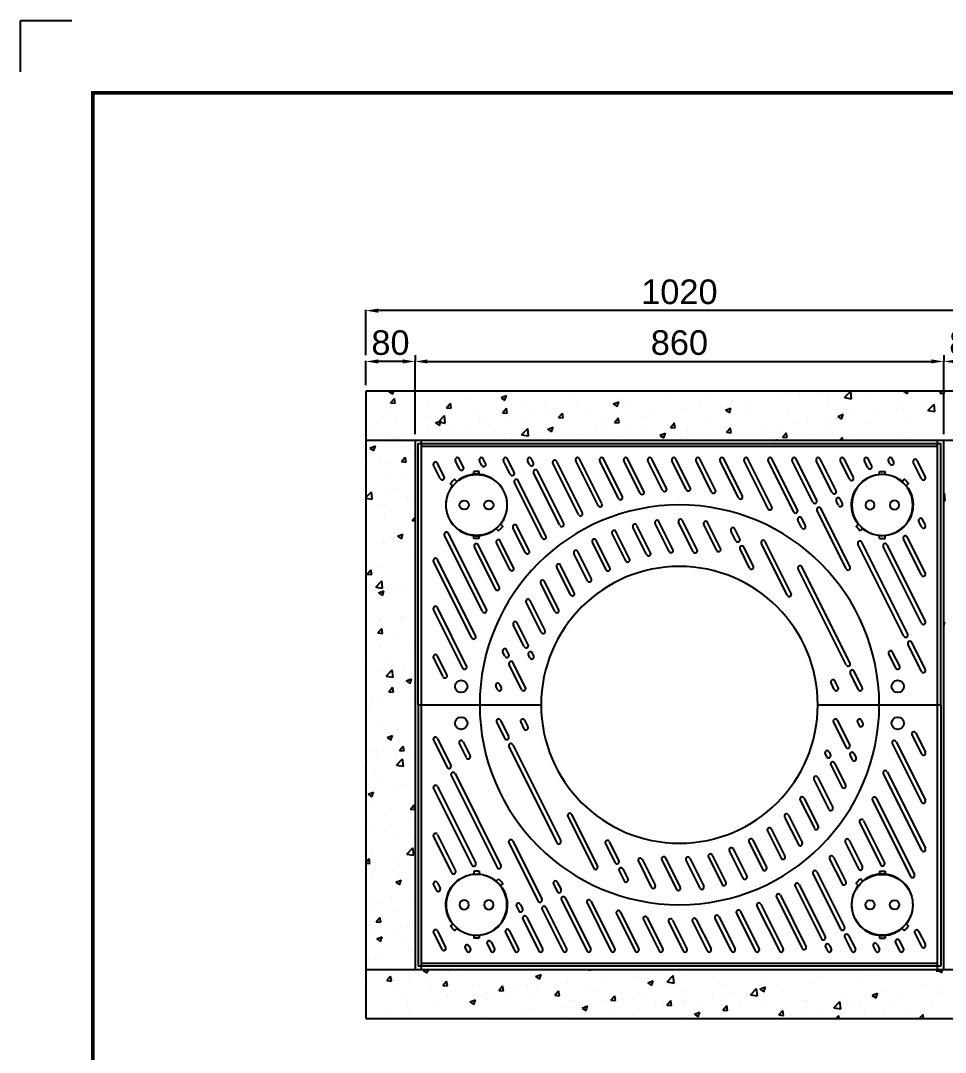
# Model space of a CAD drawing. Header units: millimetres. Extents: x 13624 to 18563, y 1387 to 4880.
# Drawn here: x 13624 to 15128, y 3202 to 4880 of the extents above; entities that cross this region are included whole.
import ezdxf

# ---------------------------------------------------------------- set-up
doc = ezdxf.new("R2010")
doc.units = ezdxf.units.MM
for name, color, linetype in [('LAYOUT', 7, 'Continuous'), ('받침틀', 251, 'Continuous'), ('압연강', 40, 'Continuous')]:
    doc.layers.add(name, color=color, linetype=linetype)
doc.styles.get("Standard").update_dxf_attribs({"font": 'arial.ttf'})
doc.dimstyles.new('ISO-25', dxfattribs={"dimtxt": 40, "dimasz": 20, "dimexe": 1.25, "dimexo": 10, "dimgap": 10, "dimtad": 1, "dimdec": 0, "dimtxsty": 'Standard', "dimcen": 2.5, "dimclrd": 3, "dimclre": 3, "dimclrt": 3, "dimadec": 0, "dimazin": 0, "dimtfac": 1, "dimtdec": 0, "dimtmove": 0, "dimatfit": 3, "dimfxl": 0, "dimarcsym": 0})

# ---------------------------------------------------------------- blocks, each defined once
blk = doc.blocks.new('*D11')
at = {"color": 3, "lineweight": -2, "transparency": 16777216}
for p, q in [((14185.5, 4287), (14185.5, 4326.6)), ((14245.5, 4325.4), (14205.5, 4325.4)), ((14265.5, 4207), (14265.5, 4326.6))]:
    blk.add_line(p, q, dxfattribs=at)
at = {"color": 3, "transparency": 16777216}
for points in [[(14205.5, 4328.7), (14205.5, 4322.1), (14185.5, 4325.4)], [(14245.5, 4328.7), (14245.5, 4322.1), (14265.5, 4325.4)]]:
    blk.add_solid(points, dxfattribs=at)
at = {"layer": 'Defpoints', "color": 0, "transparency": 16777216}
for p in [(14185.5, 4325.4), (14185.5, 4277), (14265.5, 4197)]:
    blk.add_point(p, dxfattribs=at)
at = {"color": 3, "transparency": 16777216, "insert": (14225.5, 4355.8), "char_height": 40, "attachment_point": 5}
blk.add_mtext('80', dxfattribs=at)
blk = doc.blocks.new('*D12')
at = {"color": 3, "lineweight": -2, "transparency": 16777216}
for p, q in [((14265.5, 4335.4), (14265.5, 4326.6)), ((14285.5, 4325.4), (15105.5, 4325.4)), ((15125.5, 4207), (15125.5, 4326.6))]:
    blk.add_line(p, q, dxfattribs=at)
at = {"color": 3, "transparency": 16777216}
for points in [[(14285.5, 4328.7), (14285.5, 4322.1), (14265.5, 4325.4)], [(15105.5, 4328.7), (15105.5, 4322.1), (15125.5, 4325.4)]]:
    blk.add_solid(points, dxfattribs=at)
at = {"layer": 'Defpoints', "color": 0, "transparency": 16777216}
for p in [(14265.5, 4325.4), (15125.5, 4325.4), (15125.5, 4197)]:
    blk.add_point(p, dxfattribs=at)
at = {"color": 3, "transparency": 16777216, "insert": (14695.5, 4355.8), "char_height": 40, "attachment_point": 5}
blk.add_mtext('860', dxfattribs=at)
blk = doc.blocks.new('*D13')
at = {"color": 3, "lineweight": -2, "transparency": 16777216}
for p, q in [((15125.5, 4335.4), (15125.5, 4326.6)), ((15145.5, 4325.4), (15185.5, 4325.4)), ((15205.5, 4287), (15205.5, 4326.6))]:
    blk.add_line(p, q, dxfattribs=at)
at = {"color": 3, "transparency": 16777216}
for points in [[(15145.5, 4328.7), (15145.5, 4322.1), (15125.5, 4325.4)], [(15185.5, 4328.7), (15185.5, 4322.1), (15205.5, 4325.4)]]:
    blk.add_solid(points, dxfattribs=at)
at = {"layer": 'Defpoints', "color": 0, "transparency": 16777216}
for p in [(15125.5, 4325.4), (15205.5, 4325.4), (15205.5, 4277)]:
    blk.add_point(p, dxfattribs=at)
at = {"color": 3, "transparency": 16777216, "insert": (15165.5, 4355.8), "char_height": 40, "attachment_point": 5}
blk.add_mtext('80', dxfattribs=at)
blk = doc.blocks.new('*D9')
at = {"color": 3, "lineweight": -2, "transparency": 16777216}
for p, q in [((14185.5, 4335.4), (14185.5, 4409.3)), ((15185.5, 4408), (14205.5, 4408)), ((15205.5, 4335.4), (15205.5, 4409.3))]:
    blk.add_line(p, q, dxfattribs=at)
at = {"color": 3, "transparency": 16777216}
for points in [[(14205.5, 4411.4), (14205.5, 4404.7), (14185.5, 4408)], [(15185.5, 4411.4), (15185.5, 4404.7), (15205.5, 4408)]]:
    blk.add_solid(points, dxfattribs=at)
at = {"layer": 'Defpoints', "color": 0, "transparency": 16777216}
for p in [(14185.5, 4408), (14185.5, 4325.4), (15205.5, 4325.4)]:
    blk.add_point(p, dxfattribs=at)
at = {"color": 3, "transparency": 16777216, "insert": (14695.5, 4438.4), "char_height": 40, "attachment_point": 5}
blk.add_mtext('1020', dxfattribs=at)
blk = doc.blocks.new('1')
for p, q in [((12573.2, 1985.1), (12573.2, 2410.1)), ((12573.2, 2410.1), (13423.2, 2410.1)), ((13423.2, 1985.1), (13423.2, 2410.1)), ((12573.2, 1985.1), (12573.2, 1560.1)), ((12573.2, 1985.1), (12773.2, 1985.1)), ((13223.2, 1985.1), (13423.2, 1985.1)), ((13423.2, 1985.1), (13423.2, 1560.1)), ((13423.2, 1560.1), (12573.2, 1560.1))]:
    blk.add_line(p, q)
for points in [[(12703.8, 2268.1, 0.045549), (12710.8, 2275.3), (12707.2, 2278.8, 0.904534), (12636.1, 2348.4), (12632.5, 2352, 0.045549), (12625.5, 2344.8), (12629.1, 2341.3, 0.904534), (12700.2, 2271.7)], [(13292.5, 2268.1, -0.045549), (13285.5, 2275.3), (13289.1, 2278.8, -0.904534), (13360.2, 2348.4), (13363.8, 2352, -0.045549), (13370.8, 2344.8), (13367.2, 2341.3, -0.904534), (13296.1, 2271.7)], [(12703.8, 1702, -0.045549), (12710.8, 1694.8), (12707.2, 1691.3, -0.904534), (12636.1, 1621.7), (12632.5, 1618.1, -0.045549), (12625.5, 1625.3), (12629.1, 1628.8, -0.904534), (12700.2, 1698.4)], [(13292.5, 1702, 0.045549), (13285.5, 1694.8), (13289.1, 1691.3, 0.904534), (13360.2, 1621.7), (13363.8, 1618.1, 0.045549), (13370.8, 1625.3), (13367.2, 1628.8, 0.904534), (13296.1, 1698.4)]]:
    blk.add_lwpolyline(points, format="xyb", close=True)
for centre in [(12643.2, 2015.1), (13353.2, 2015.1), (12643.2, 1955.1), (13353.2, 1955.1)]:
    blk.add_circle(centre, 10)
for radius, start, end in [(325, 0, 180), (225, 0, 180), (325, 180, 0), (225, 180, 0)]:
    blk.add_arc((12998.2, 1985.1), radius, start, end)
at = {"layer": '압연강'}
for p, q in [((12646.8, 2371.4), (12640, 2385.1)), ((12682.9, 2377.6), (12679.1, 2385.1)), ((12729.3, 2363.1), (12718.3, 2385.1)), ((12760.6, 2378.8), (12757.4, 2385.1)), ((12872.1, 2312.2), (12835.7, 2385.1)), ((12905.4, 2323.9), (12874.8, 2385.1)), ((12940.3, 2332.3), (12913.9, 2385.1)), ((12977, 2337.1), (12953.1, 2385.1)), ((13015.7, 2338), (12992.2, 2385.1)), ((13056.7, 2334.3), (13031.3, 2385.1)), ((13100.6, 2324.7), (13070.5, 2385.1)), ((13148.5, 2307.1), (13109.6, 2385.1)), ((13190.3, 2302), (13148.7, 2385.1)), ((13221.6, 2317.6), (13187.8, 2385.1)), ((13252.9, 2333.3), (13227, 2385.1)), ((13281.2, 2355), (13266.1, 2385.1)), ((13310.9, 2373.8), (13305.2, 2385.1)), ((13346.8, 2380.2), (13344.4, 2385.1)), ((13398.2, 2355.7), (13384.8, 2382.5)), ((12609.1, 2352.9), (12598.2, 2374.8)), ((12615.4, 2356), (12604.4, 2378)), ((12640.6, 2368.3), (12633.8, 2381.9)), ((12676.6, 2374.5), (12672.9, 2381.9)), ((12723, 2360), (12712, 2381.9)), ((12754.3, 2375.6), (12751.1, 2381.9)), ((12809.9, 2280.1), (12767.3, 2365.3)), ((12834.1, 2294.3), (12792.3, 2377.9)), ((12840.3, 2297.4), (12798.6, 2381)), ((12865.8, 2309.1), (12829.4, 2381.9)), ((12899.1, 2320.7), (12868.5, 2381.9)), ((12934.1, 2329.1), (12907.7, 2381.9)), ((12970.8, 2334), (12946.8, 2381.9)), ((13009.5, 2334.9), (12985.9, 2381.9)), ((13050.5, 2331.1), (13025.1, 2381.9)), ((13094.4, 2321.6), (13064.2, 2381.9)), ((13142.3, 2304), (13103.3, 2381.9)), ((13184, 2298.9), (13142.5, 2381.9)), ((13215.3, 2314.5), (13181.6, 2381.9)), ((13246.6, 2330.2), (13220.7, 2381.9)), ((13274.9, 2351.8), (13259.9, 2381.9)), ((13304.6, 2370.6), (13299, 2381.9)), ((13340.5, 2377.1), (13338.1, 2381.9)), ((13391.9, 2352.6), (13378.5, 2379.4)), ((12781, 2259.6), (12736, 2349.7)), ((12803.6, 2277), (12761, 2362.2)), ((12774.8, 2256.4), (12729.7, 2346.6)), ((13257, 2309.5), (13253.3, 2316.7)), ((13263.2, 2312.6), (13259.6, 2319.9)), ((13269.4, 2206.2), (13222, 2301.1)), ((13275.7, 2209.3), (13228.3, 2304.2)), ((12987.6, 2237.6), (12964.9, 2283.2)), ((13020.7, 2234), (12996.8, 2281.9)), ((13027, 2237.2), (13003.1, 2285)), ((13065, 2239.4), (13044, 2281.5)), ((13196.8, 2273.2), (13190.7, 2285.4)), ((13203.1, 2276.4), (13197, 2288.6)), ((13391.9, 2274.3), (13387.4, 2283.3)), ((13398.2, 2277.5), (13393.7, 2286.4)), ((12747.6, 2232.5), (12727.4, 2272.8)), ((12753.8, 2235.7), (12733.7, 2275.9)), ((12917, 2222.4), (12894.8, 2266.7)), ((12944.8, 2229.3), (12922.6, 2273.8)), ((12951.1, 2232.4), (12928.9, 2276.9)), ((12981.4, 2234.5), (12958.6, 2280.1)), ((13058.8, 2236.2), (13037.7, 2278.4)), ((13090.1, 2251.9), (13082, 2268.1)), ((13096.3, 2255), (13088.2, 2271.2)), ((12678, 2136.8), (12616, 2260.9)), ((12684.3, 2139.9), (12622.3, 2264)), ((12722.2, 2205), (12700.5, 2248.5)), ((12728.5, 2208.1), (12706.7, 2251.6)), ((12878.9, 2204.8), (12856.5, 2249.5)), ((12885.1, 2207.9), (12862.8, 2252.6)), ((12910.7, 2219.3), (12888.6, 2263.6)), ((13179.8, 2166.3), (13137.7, 2250.7)), ((13369.5, 2100), (13294.8, 2249.4)), ((13391.9, 2196.1), (13362.5, 2254.9)), ((13398.2, 2199.2), (13368.8, 2258)), ((12698.9, 2173.4), (12664.6, 2242)), ((12705.2, 2176.5), (12670.9, 2245.1)), ((12848.7, 2186.8), (12826.5, 2231.1)), ((12855, 2190), (12832.8, 2234.2)), ((13112.3, 2207.5), (13096.8, 2238.5)), ((13118.5, 2210.6), (13103, 2241.6)), ((13173.5, 2163.2), (13131.4, 2247.5)), ((13363.2, 2096.9), (13288.6, 2246.2)), ((13391.9, 2117.8), (13329.6, 2242.4)), ((13398.2, 2120.9), (13335.9, 2245.5)), ((12660.3, 2094), (12598.2, 2218.3)), ((12666.6, 2097.1), (12604.4, 2221.4)), ((12820.9, 2164.2), (12798.5, 2209)), ((12827.1, 2167.4), (12804.8, 2212.1)), ((13269.3, 2049.9), (13191.2, 2206.2)), ((13275.6, 2053), (13197.5, 2209.3)), ((12795.5, 2136.6), (12772.5, 2182.7)), ((12801.8, 2139.8), (12778.7, 2185.8)), ((12773.2, 2103), (12748.8, 2151.8)), ((12779.5, 2106.2), (12755.1, 2155)), ((12645.7, 2044.9), (12598.2, 2140)), ((12652, 2048.1), (12604.4, 2143.2)), ((12745.7, 2079.7), (12727.9, 2115.3)), ((12752, 2082.8), (12734.2, 2118.4)), ((13391.9, 2039.5), (13370, 2083.4)), ((13398.2, 2042.7), (13376.2, 2086.6)), ((12619.9, 2034), (12604.4, 2064.9)), ((12714.4, 2064.1), (12710.8, 2071.3)), ((12720.7, 2067.2), (12717.1, 2074.4)), ((12754.9, 2061.4), (12752.4, 2066.3)), ((12761.1, 2064.5), (12758.7, 2069.4)), ((13350.1, 2044.9), (13338.7, 2067.8)), ((13356.4, 2048), (13344.9, 2070.9)), ((12613.6, 2030.9), (12598.2, 2061.8)), ((12741.4, 2010.1), (12721.1, 2050.6)), ((12747.7, 2013.2), (12727.4, 2053.8)), ((13289.3, 2010.1), (13276, 2036.5)), ((13295.5, 2013.2), (13282.3, 2039.6)), ((12702.3, 2010.1), (12699.7, 2015.3)), ((12708.6, 2013.2), (12706, 2018.4)), ((13250.1, 2010.1), (13244.7, 2020.8)), ((13256.4, 2013.2), (13251, 2024)), ((12700.8, 1956.9), (12714, 1930.5)), ((12707.1, 1960.1), (12720.3, 1933.6)), ((12739.9, 1956.9), (12745.3, 1946.1)), ((12746.2, 1960.1), (12751.6, 1949.3)), ((13248.7, 1956.9), (13268.9, 1916.3)), ((13254.9, 1960.1), (13275.2, 1919.5)), ((13287.8, 1956.9), (13290.4, 1951.7)), ((13294, 1960.1), (13296.6, 1954.9)), ((12604.4, 1930.6), (12626.4, 1886.7)), ((13376.4, 1936.1), (13391.9, 1905.2)), ((13382.7, 1939.3), (13398.2, 1908.3)), ((12598.2, 1927.4), (12620.1, 1883.5)), ((12640, 1922.1), (12651.4, 1899.2)), ((12646.2, 1925.2), (12657.7, 1902.3)), ((12720.7, 1917.1), (12798.9, 1760.8)), ((12727, 1920.2), (12805.1, 1764)), ((13344.4, 1922), (13391.9, 1826.9)), ((13350.6, 1925.2), (13398.2, 1830.1)), ((13235.2, 1905.6), (13237.6, 1900.7)), ((13241.5, 1908.7), (13243.9, 1903.8)), ((13275.7, 1902.9), (13279.3, 1895.7)), ((13281.9, 1906), (13285.5, 1898.8)), ((13244.4, 1887.3), (13262.2, 1851.7)), ((13250.6, 1890.4), (13268.4, 1854.8)), ((12626.8, 1870.1), (12701.5, 1720.7)), ((12633.1, 1873.2), (12707.8, 1723.9)), ((13216.9, 1863.9), (13241.3, 1815.1)), ((13223.1, 1867.1), (13247.5, 1818.3)), ((13329.7, 1873), (13391.9, 1748.7)), ((13336, 1876.1), (13398.2, 1751.8)), ((12598.2, 1849.2), (12660.5, 1724.6)), ((12604.4, 1852.3), (12666.7, 1727.7)), ((13194.5, 1830.3), (13217.6, 1784.3)), ((13200.8, 1833.5), (13223.8, 1787.4)), ((13312, 1830.2), (13374.1, 1706.1)), ((13318.3, 1833.3), (13380.3, 1709.2)), ((12816.5, 1803.8), (12858.7, 1719.5)), ((12822.8, 1806.9), (12864.9, 1722.6)), ((13169.2, 1802.7), (13191.6, 1758)), ((13175.5, 1805.9), (13197.8, 1761.2)), ((13297.4, 1796.7), (13331.7, 1728.1)), ((13141.4, 1780.1), (13163.5, 1735.9)), ((13147.6, 1783.3), (13169.8, 1739)), ((13291.2, 1793.6), (13325.5, 1725)), ((12598.2, 1770.9), (12627.6, 1712.1)), ((12604.4, 1774), (12633.8, 1715.2)), ((12726.9, 1763.9), (12774.3, 1669)), ((12884.1, 1762.6), (12899.6, 1731.6)), ((13111.2, 1762.2), (13133.6, 1717.5)), ((13117.5, 1765.4), (13139.8, 1720.6)), ((13267.9, 1762), (13289.6, 1718.5)), ((13274.1, 1765.1), (13295.9, 1721.6)), ((12720.6, 1760.8), (12768.1, 1665.9)), ((12877.8, 1759.5), (12893.3, 1728.5)), ((13079.3, 1747.7), (13101.5, 1703.4)), ((13085.6, 1750.8), (13107.8, 1706.5)), ((12931.3, 1730.7), (12952.4, 1688.6)), ((12937.6, 1733.9), (12958.6, 1691.7)), ((12969.3, 1732.9), (12993.3, 1685.1)), ((12975.6, 1736.1), (12999.5, 1688.2)), ((13008.7, 1732.5), (13031.5, 1686.9)), ((13015, 1735.6), (13037.7, 1690)), ((13045.2, 1737.7), (13067.5, 1693.2)), ((13051.5, 1740.8), (13073.7, 1696.3)), ((13242.5, 1734.4), (13262.6, 1694.2)), ((13248.8, 1737.6), (13268.9, 1697.3)), ((12900, 1715.1), (12908.1, 1698.9)), ((12906.3, 1718.2), (12914.4, 1702)), ((13221.6, 1713.7), (13266.6, 1623.6)), ((12604.4, 1695.8), (12608.9, 1686.8)), ((12799.5, 1696.9), (12805.6, 1684.7)), ((13215.3, 1710.6), (13260.4, 1620.4)), ((12598.2, 1692.6), (12602.7, 1683.7)), ((12793.3, 1693.8), (12799.4, 1681.5)), ((13186.5, 1690), (13229.1, 1604.8)), ((13192.7, 1693.1), (13235.3, 1607.9)), ((12806.1, 1668.1), (12847.6, 1585.1)), ((12812.3, 1671.3), (12853.9, 1588.2)), ((12847.8, 1663), (12886.8, 1585.1)), ((12854.1, 1666.1), (12893, 1588.2)), ((13130.5, 1661), (13166.9, 1588.2)), ((13156, 1672.7), (13197.8, 1589.1)), ((13162.3, 1675.8), (13204, 1592.3)), ((12733.1, 1657.5), (12736.8, 1650.2)), ((12739.4, 1660.7), (12743, 1653.4)), ((12774.8, 1652.5), (12808.5, 1585.1)), ((12781, 1655.6), (12814.7, 1588.2)), ((12895.7, 1645.4), (12925.9, 1585.1)), ((12902, 1648.5), (12932.1, 1588.2)), ((13090.9, 1646.2), (13121.5, 1585.1)), ((13097.2, 1649.4), (13127.8, 1588.2)), ((13124.2, 1657.9), (13160.7, 1585.1)), ((12743.5, 1636.8), (12769.4, 1585.1)), ((12749.7, 1640), (12775.6, 1588.2)), ((12939.6, 1635.9), (12965, 1585.1)), ((12945.9, 1639), (12971.3, 1588.2)), ((12980.6, 1632.1), (13004.1, 1585.1)), ((12986.9, 1635.2), (13010.4, 1588.2)), ((13019.3, 1633), (13043.3, 1585.1)), ((13025.6, 1636.1), (13049.5, 1588.2)), ((13056, 1637.8), (13082.4, 1585.1)), ((13062.3, 1641), (13088.7, 1588.2)), ((12598.2, 1614.4), (12611.5, 1587.6)), ((12604.4, 1617.5), (12617.8, 1590.8)), ((12715.2, 1615.2), (12730.2, 1585.1)), ((12721.4, 1618.3), (12736.5, 1588.2)), ((13380.9, 1614.1), (13391.9, 1592.2)), ((13387.2, 1617.2), (13398.2, 1595.3)), ((12685.5, 1596.3), (12691.1, 1585.1)), ((12691.7, 1599.5), (12697.4, 1588.2)), ((13242, 1594.5), (13245.2, 1588.2)), ((13267.1, 1607), (13278.1, 1585.1)), ((13273.3, 1610.1), (13284.3, 1588.2)), ((13319.7, 1595.6), (13323.5, 1588.2)), ((13349.5, 1598.7), (13356.3, 1585.1)), ((13355.8, 1601.8), (13362.6, 1588.2)), ((12649.6, 1589.9), (12652, 1585.1)), ((12655.8, 1593), (12658.2, 1588.2)), ((13235.8, 1591.4), (13238.9, 1585.1)), ((13313.5, 1592.5), (13317.2, 1585.1))]:
    blk.add_line(p, q, dxfattribs=at)
for centre, start, end in [((12636.9, 2383.5), 26.5651, 206.5651), ((12676, 2383.5), 26.5651, 206.5651), ((12715.1, 2383.5), 26.5651, 206.5651), ((12754.3, 2383.5), 26.5651, 206.5651), ((12795.4, 2379.4), 26.5651, 206.5651), ((12832.5, 2383.5), 26.5651, 206.5651), ((12871.7, 2383.5), 26.5651, 206.5651), ((12910.8, 2383.5), 26.5651, 206.5651), ((12949.9, 2383.5), 26.5651, 206.5651), ((12989.1, 2383.5), 26.5651, 206.5651), ((13028.2, 2383.5), 26.5651, 206.5651), ((13067.3, 2383.5), 26.5651, 206.5651), ((13106.5, 2383.5), 26.5651, 206.5651), ((13145.6, 2383.5), 26.5651, 206.5651), ((13184.7, 2383.5), 26.5651, 206.5651), ((13223.8, 2383.5), 26.5651, 206.5651), ((13263, 2383.5), 26.5651, 206.5651), ((13302.1, 2383.5), 26.5651, 206.5651), ((13341.2, 2383.5), 26.5651, 206.5651), ((13381.7, 2380.9), 26.5651, 206.5651), ((12601.3, 2376.4), 26.5651, 206.5651), ((12643.7, 2369.9), 206.5651, 26.5651), ((12679.7, 2376.1), 206.5651, 26.5651), ((12757.4, 2377.2), 206.5651, 26.5651), ((12764.1, 2363.8), 26.5651, 206.5651), ((13307.8, 2372.2), 206.5651, 26.5651), ((13343.6, 2378.7), 206.5651, 26.5651), ((12612.3, 2354.5), 206.5651, 26.5651), ((12726.1, 2361.5), 206.5651, 26.5651), ((12732.8, 2348.1), 26.5651, 206.5651), ((13278, 2353.4), 206.5651, 26.5651), ((13395, 2354.2), 206.5651, 26.5651), ((12937.2, 2330.7), 206.5651, 26.5651), ((12973.9, 2335.5), 206.5651, 26.5651), ((13012.6, 2336.4), 206.5651, 26.5651), ((13053.6, 2332.7), 206.5651, 26.5651), ((13249.7, 2331.7), 206.5651, 26.5651), ((12902.3, 2322.3), 206.5651, 26.5651), ((13097.5, 2323.1), 206.5651, 26.5651), ((13218.4, 2316.1), 206.5651, 26.5651), ((13256.4, 2318.3), 26.5651, 206.5651), ((12869, 2310.6), 206.5651, 26.5651), ((13145.4, 2305.6), 206.5651, 26.5651), ((13187.1, 2300.4), 206.5651, 26.5651), ((13225.1, 2302.7), 26.5651, 206.5651), ((13260.1, 2311), 206.5651, 26.5651), ((12837.2, 2295.9), 206.5651, 26.5651), ((12961.7, 2281.6), 26.5651, 206.5651), ((13000, 2283.4), 26.5651, 206.5651), ((13040.8, 2280), 26.5651, 206.5651), ((13193.8, 2287), 26.5651, 206.5651), ((13390.5, 2284.9), 26.5651, 206.5651), ((12619.1, 2262.5), 26.5651, 206.5651), ((12730.6, 2274.4), 26.5651, 206.5651), ((12806.8, 2278.5), 206.5651, 26.5651), ((12891.7, 2265.1), 26.5651, 206.5651), ((12925.7, 2275.4), 26.5651, 206.5651), ((13085.1, 2269.6), 26.5651, 206.5651), ((13199.9, 2274.8), 206.5651, 26.5651), ((13395, 2275.9), 206.5651, 26.5651), ((12703.6, 2250.1), 26.5651, 206.5651), ((12777.9, 2258), 206.5651, 26.5651), ((12859.6, 2251.1), 26.5651, 206.5651), ((13093.2, 2253.5), 206.5651, 26.5651), ((13134.5, 2249.1), 26.5651, 206.5651), ((13291.7, 2247.8), 26.5651, 206.5651), ((13365.6, 2256.4), 26.5651, 206.5651), ((12667.7, 2243.5), 26.5651, 206.5651), ((12750.7, 2234.1), 206.5651, 26.5651), ((12829.7, 2232.7), 26.5651, 206.5651), ((12948, 2230.9), 206.5651, 26.5651), ((12984.5, 2236.1), 206.5651, 26.5651), ((13023.9, 2235.6), 206.5651, 26.5651), ((13061.9, 2237.8), 206.5651, 26.5651), ((13099.9, 2240), 26.5651, 206.5651), ((13332.8, 2243.9), 26.5651, 206.5651), ((12601.3, 2219.9), 26.5651, 206.5651), ((12913.9, 2220.8), 206.5651, 26.5651), ((12725.3, 2206.6), 206.5651, 26.5651), ((12801.6, 2210.5), 26.5651, 206.5651), ((12882, 2206.3), 206.5651, 26.5651), ((13115.4, 2209.1), 206.5651, 26.5651), ((13194.3, 2207.7), 26.5651, 206.5651), ((13272.6, 2207.8), 206.5651, 26.5651), ((13395, 2197.6), 206.5651, 26.5651), ((12775.6, 2184.3), 26.5651, 206.5651), ((12851.8, 2188.4), 206.5651, 26.5651), ((12702, 2174.9), 206.5651, 26.5651), ((12824, 2165.8), 206.5651, 26.5651), ((13176.7, 2164.8), 206.5651, 26.5651), ((12751.9, 2153.4), 26.5651, 206.5651), ((12601.3, 2141.6), 26.5651, 206.5651), ((12681.2, 2138.4), 206.5651, 26.5651), ((12798.7, 2138.2), 206.5651, 26.5651), ((12731.1, 2116.9), 26.5651, 206.5651), ((13395, 2119.4), 206.5651, 26.5651), ((12663.5, 2095.5), 206.5651, 26.5651), ((12776.3, 2104.6), 206.5651, 26.5651), ((13366.4, 2098.4), 206.5651, 26.5651), ((12748.9, 2081.3), 206.5651, 26.5651), ((13373.1, 2085), 26.5651, 206.5651), ((12601.3, 2063.3), 26.5651, 206.5651), ((12714, 2072.8), 26.5651, 206.5651), ((12717.5, 2065.6), 206.5651, 26.5651), ((12755.6, 2067.9), 26.5651, 206.5651), ((12758, 2063), 206.5651, 26.5651), ((13341.8, 2069.4), 26.5651, 206.5651), ((12648.8, 2046.5), 206.5651, 26.5651), ((12724.3, 2052.2), 26.5651, 206.5651), ((13272.5, 2051.5), 206.5651, 26.5651), ((13353.2, 2046.5), 206.5651, 26.5651), ((12616.8, 2032.4), 206.5651, 26.5651), ((13279.2, 2038.1), 26.5651, 206.5651), ((13395, 2041.1), 206.5651, 26.5651), ((12702.8, 2016.8), 26.5651, 206.5651), ((12705.4, 2011.6), 206.5651, 26.5651), ((12744.6, 2011.6), 206.5651, 26.5651), ((13247.9, 2022.4), 26.5651, 206.5651), ((13253.3, 2011.6), 206.5651, 26.5651), ((13292.4, 2011.6), 206.5651, 26.5651), ((12703.9, 1958.5), 26.5651, 206.5651), ((12743.1, 1958.5), 26.5651, 206.5651), ((12748.5, 1947.7), 206.5651, 26.5651), ((13251.8, 1958.5), 26.5651, 206.5651), ((13290.9, 1958.5), 26.5651, 206.5651), ((13293.5, 1953.3), 206.5651, 26.5651), ((12601.3, 1929), 26.5651, 206.5651), ((12717.2, 1932.1), 206.5651, 26.5651), ((13379.6, 1937.7), 26.5651, 206.5651), ((12643.1, 1923.6), 26.5651, 206.5651), ((12723.9, 1918.6), 26.5651, 206.5651), ((13272.1, 1917.9), 206.5651, 26.5651), ((13347.5, 1923.6), 26.5651, 206.5651), ((12654.6, 1900.7), 206.5651, 26.5651), ((13238.3, 1907.1), 26.5651, 206.5651), ((13240.8, 1902.2), 206.5651, 26.5651), ((13278.8, 1904.5), 26.5651, 206.5651), ((13282.4, 1897.3), 206.5651, 26.5651), ((13395, 1906.8), 206.5651, 26.5651), ((12623.2, 1885.1), 206.5651, 26.5651), ((13247.5, 1888.8), 26.5651, 206.5651), ((12630, 1871.7), 26.5651, 206.5651), ((13220, 1865.5), 26.5651, 206.5651), ((13332.9, 1874.6), 26.5651, 206.5651), ((12601.3, 1850.7), 26.5651, 206.5651), ((13265.3, 1853.2), 206.5651, 26.5651), ((13197.7, 1831.9), 26.5651, 206.5651), ((13315.2, 1831.7), 26.5651, 206.5651), ((13395, 1828.5), 206.5651, 26.5651), ((13244.4, 1816.7), 206.5651, 26.5651), ((12819.7, 1805.3), 26.5651, 206.5651), ((13172.4, 1804.3), 26.5651, 206.5651), ((13294.3, 1795.2), 26.5651, 206.5651), ((13144.5, 1781.7), 26.5651, 206.5651), ((13220.7, 1785.8), 206.5651, 26.5651), ((12601.3, 1772.5), 26.5651, 206.5651), ((12723.8, 1762.3), 26.5651, 206.5651), ((12802, 1762.4), 206.5651, 26.5651), ((12880.9, 1761.1), 26.5651, 206.5651), ((13114.3, 1763.8), 26.5651, 206.5651), ((13271, 1763.5), 26.5651, 206.5651), ((13082.5, 1749.3), 26.5651, 206.5651), ((13194.7, 1759.6), 206.5651, 26.5651), ((13395, 1750.2), 206.5651, 26.5651), ((12896.4, 1730.1), 206.5651, 26.5651), ((12934.4, 1732.3), 26.5651, 206.5651), ((12972.5, 1734.5), 26.5651, 206.5651), ((13011.8, 1734.1), 26.5651, 206.5651), ((13048.4, 1739.2), 26.5651, 206.5651), ((13166.7, 1737.4), 206.5651, 26.5651), ((13245.6, 1736), 26.5651, 206.5651), ((13328.6, 1726.6), 206.5651, 26.5651), ((12630.7, 1713.7), 206.5651, 26.5651), ((12663.6, 1726.2), 206.5651, 26.5651), ((12704.6, 1722.3), 206.5651, 26.5651), ((12861.8, 1721), 206.5651, 26.5651), ((12903.1, 1716.6), 26.5651, 206.5651), ((13136.7, 1719.1), 206.5651, 26.5651), ((13218.4, 1712.1), 26.5651, 206.5651), ((13292.7, 1720), 206.5651, 26.5651), ((12601.3, 1694.2), 26.5651, 206.5651), ((12796.4, 1695.3), 26.5651, 206.5651), ((12911.2, 1700.5), 206.5651, 26.5651), ((13070.6, 1694.7), 206.5651, 26.5651), ((13104.6, 1705), 206.5651, 26.5651), ((13189.6, 1691.6), 26.5651, 206.5651), ((13265.8, 1695.7), 206.5651, 26.5651), ((13377.2, 1707.6), 206.5651, 26.5651), ((12605.8, 1685.2), 206.5651, 26.5651), ((12802.5, 1683.1), 206.5651, 26.5651), ((12955.5, 1690.1), 206.5651, 26.5651), ((12996.4, 1686.7), 206.5651, 26.5651), ((13034.6, 1688.5), 206.5651, 26.5651), ((13159.1, 1674.2), 26.5651, 206.5651), ((12736.2, 1659.1), 26.5651, 206.5651), ((12771.2, 1667.5), 206.5651, 26.5651), ((12809.2, 1669.7), 26.5651, 206.5651), ((12850.9, 1664.5), 26.5651, 206.5651), ((13127.4, 1659.5), 26.5651, 206.5651), ((12739.9, 1651.8), 206.5651, 26.5651), ((12777.9, 1654), 26.5651, 206.5651), ((12898.8, 1647), 26.5651, 206.5651), ((13094.1, 1647.8), 26.5651, 206.5651), ((12746.6, 1638.4), 26.5651, 206.5651), ((12942.7, 1637.4), 26.5651, 206.5651), ((12983.7, 1633.7), 26.5651, 206.5651), ((13022.4, 1634.6), 26.5651, 206.5651), ((13059.1, 1639.4), 26.5651, 206.5651), ((12601.3, 1615.9), 26.5651, 206.5651), ((12718.3, 1616.7), 26.5651, 206.5651), ((13263.5, 1622), 206.5651, 26.5651), ((13270.2, 1608.6), 26.5651, 206.5651), ((13384.1, 1615.6), 26.5651, 206.5651), ((12652.7, 1591.4), 26.5651, 206.5651), ((12688.6, 1597.9), 26.5651, 206.5651), ((13232.2, 1606.3), 206.5651, 26.5651), ((13238.9, 1592.9), 26.5651, 206.5651), ((13316.6, 1594), 26.5651, 206.5651), ((13352.7, 1600.2), 26.5651, 206.5651), ((13395, 1593.7), 206.5651, 26.5651), ((12614.7, 1589.2), 206.5651, 26.5651), ((12655.1, 1586.6), 206.5651, 26.5651), ((12694.2, 1586.6), 206.5651, 26.5651), ((12733.4, 1586.6), 206.5651, 26.5651), ((12772.5, 1586.6), 206.5651, 26.5651), ((12811.6, 1586.6), 206.5651, 26.5651), ((12850.7, 1586.6), 206.5651, 26.5651), ((12889.9, 1586.6), 206.5651, 26.5651), ((12929, 1586.6), 206.5651, 26.5651), ((12968.1, 1586.6), 206.5651, 26.5651), ((13007.3, 1586.6), 206.5651, 26.5651), ((13046.4, 1586.6), 206.5651, 26.5651), ((13085.5, 1586.6), 206.5651, 26.5651), ((13124.7, 1586.6), 206.5651, 26.5651), ((13163.8, 1586.6), 206.5651, 26.5651), ((13200.9, 1590.7), 206.5651, 26.5651), ((13242.1, 1586.6), 206.5651, 26.5651), ((13281.2, 1586.6), 206.5651, 26.5651), ((13320.3, 1586.6), 206.5651, 26.5651), ((13359.5, 1586.6), 206.5651, 26.5651)]:
    blk.add_arc(centre, 3.5, start, end, dxfattribs=at)
blk = doc.blocks.new('A$C6562381F')
for p, q in [((4.5, 54.5), (-4.5, 54.5)), ((-4.5, 49.3), (-4.5, 54.5)), ((4.5, 49.3), (4.5, 54.5)), ((-4.5, -54.5), (-4.5, -49.3)), ((4.5, -54.5), (4.5, -49.3)), ((4.5, -54.5), (-4.5, -54.5))]:
    blk.add_line(p, q)
for centre, radius in [((0, 0), 49.5), ((-20, 0), 7.5), ((20, 0), 7.5)]:
    blk.add_circle(centre, radius)

msp = doc.modelspace()

# ---------------------------------------------------------------- linework, layer by layer
for p, q in [((13623.9, 4879.6), (13707.1, 4879.6)), ((13623.9, 4796.4), (13623.9, 4879.6))]:
    msp.add_line(p, q)
at = {"linetype": 'Continuous'}
for p, q in [((14188.7, 4269.9), (14188.7, 4269.9)), ((14222.9, 4276.7), (14223.6, 4277)), ((14222.9, 4276.7), (14229.2, 4272.5)), ((14225.7, 4258), (14231.8, 4265.3)), ((14229.2, 4272.5), (14230.8, 4277)), ((14233.2, 4257.4), (14231.8, 4265.3)), ((14236.8, 4276.2), (14236.8, 4276.2)), ((14237.8, 4276), (14237.8, 4276)), ((14353.3, 4263.1), (14353.3, 4263.1)), ((14405.4, 4266.6), (14414.3, 4270)), ((14405.4, 4266.5), (14411.8, 4262.3)), ((14411.8, 4262.3), (14414.3, 4270)), ((14417.4, 4271.2), (14417.4, 4271.2)), ((14475.5, 4261.9), (14475.5, 4261.9)), ((14523.6, 4268.3), (14523.6, 4268.3)), ((14602.8, 4263.8), (14602.8, 4263.8)), ((14676.9, 4276.5), (14676.9, 4276.5)), ((14677.1, 4265.1), (14677.1, 4265.1)), ((14742.3, 4274), (14742.3, 4274)), ((14781.4, 4261.3), (14781.4, 4261.3)), ((14855.5, 4274.1), (14855.5, 4274.1)), ((14869.7, 4274.7), (14869.7, 4274.7)), ((14890.6, 4270.9), (14890.6, 4270.9)), ((14922.4, 4275.1), (14922.4, 4275.1)), ((14937.5, 4271.8), (14937.5, 4271.8)), ((14964.3, 4266.7), (14974.2, 4277)), ((14964.3, 4266.7), (14975.6, 4264.9)), ((14975.6, 4264.9), (14974.1, 4277)), ((15000.3, 4266.5), (15000.3, 4266.5)), ((15005.3, 4268.9), (15005.3, 4268.9)), ((15059.7, 4277), (15066, 4272.7)), ((15066, 4272.7), (15067.4, 4277)), ((15066.2, 4276), (15066.2, 4276)), ((15073.1, 4266.1), (15073.1, 4266.1)), ((15119, 4273.9), (15121.6, 4277)), ((15119, 4273.9), (15126.6, 4273.2)), ((15126.5, 4273.2), (15125.8, 4277)), ((15126.2, 4267.7), (15126.2, 4267.7)), ((14222.1, 4244.6), (14222.1, 4244.6)), ((14225.7, 4258), (14233.3, 4257.4)), ((14288.1, 4254.2), (14288.1, 4254.2)), ((14316.8, 4250.1), (14322.9, 4257.4)), ((14316.8, 4250.1), (14324.4, 4249.4)), ((14324.3, 4249.4), (14322.9, 4257.4)), ((14363.5, 4247.2), (14363.5, 4247.2)), ((14407.9, 4242.1), (14414, 4249.4)), ((14415.4, 4241.4), (14414, 4249.4)), ((14443.7, 4257.7), (14443.7, 4257.7)), ((14528.8, 4251.1), (14528.8, 4251.1)), ((14547, 4247.4), (14547, 4247.4)), ((14588, 4256.4), (14596.9, 4259.8)), ((14588, 4256.4), (14594.3, 4252.1)), ((14594.3, 4252.1), (14596.8, 4259.8)), ((14611.2, 4255.5), (14611.2, 4255.5)), ((14707.3, 4248.6), (14707.3, 4248.6)), ((14730.5, 4249.8), (14730.5, 4249.8)), ((14762.3, 4254), (14762.3, 4254)), ((14770.5, 4246.2), (14779.4, 4249.6)), ((14770.5, 4246.2), (14776.8, 4241.9)), ((14776.8, 4241.9), (14779.4, 4249.6)), ((14810.4, 4260.3), (14810.4, 4260.3)), ((14870.9, 4249.4), (14870.9, 4249.4)), ((14936.1, 4258.3), (14936.1, 4258.3)), ((15049.1, 4246.1), (15049.1, 4246.1)), ((15052.1, 4255), (15052.1, 4255)), ((15097.2, 4252.4), (15097.2, 4252.4)), ((15099.8, 4245.6), (15109.7, 4256)), ((15099.8, 4245.7), (15111.1, 4243.9)), ((15111.1, 4243.9), (15109.7, 4256)), ((14234.8, 4235.5), (14234.8, 4235.5)), ((14283.6, 4236.7), (14283.6, 4236.7)), ((14298.7, 4225.6), (14307.6, 4229)), ((14302.6, 4232.7), (14302.6, 4232.7)), ((14303.4, 4227), (14313.3, 4237.3)), ((14305, 4221.3), (14307.6, 4229)), ((14314.7, 4225.3), (14313.3, 4237.3)), ((14315.4, 4240.9), (14315.4, 4240.9)), ((14370.4, 4229.8), (14370.4, 4229.8)), ((14407.9, 4242.1), (14415.5, 4241.4)), ((14415.9, 4228.9), (14415.9, 4228.9)), ((14454.7, 4238.4), (14454.7, 4238.4)), ((14481.8, 4238.5), (14481.8, 4238.5)), ((14499, 4234.1), (14505.1, 4241.4)), ((14499, 4234.1), (14506.6, 4233.5)), ((14506.5, 4233.5), (14505.1, 4241.4)), ((14570.4, 4228.7), (14570.4, 4228.7)), ((14590.1, 4226.2), (14596.2, 4233.5)), ((14597.6, 4225.5), (14596.1, 4233.5)), ((14602.2, 4232.9), (14602.2, 4232.9)), ((14633.3, 4235.9), (14633.3, 4235.9)), ((14650.3, 4239.3), (14650.3, 4239.3)), ((14740.8, 4231.7), (14740.8, 4231.7)), ((14805, 4239.9), (14805, 4239.9)), ((14904, 4229.6), (14904, 4229.6)), ((14937.1, 4231.3), (14937.1, 4231.3)), ((14953, 4236), (14961.9, 4239.5)), ((14953, 4236), (14959.3, 4231.8)), ((14959.3, 4231.8), (14961.9, 4239.4)), ((14978, 4242.3), (14978, 4242.3)), ((15017.3, 4241.9), (15017.3, 4241.9)), ((15064.7, 4233.7), (15064.7, 4233.7)), ((14193.8, 4221.3), (14193.8, 4221.3)), ((14203.4, 4226.1), (14203.4, 4226.1)), ((14261.6, 4218.5), (14261.6, 4218.5)), ((14286.5, 4211.9), (14286.5, 4211.9)), ((14298.7, 4225.6), (14305, 4221.3)), ((14303.4, 4227), (14314.7, 4225.3)), ((14306.6, 4212.9), (14306.6, 4212.9)), ((14329.4, 4215.6), (14329.4, 4215.6)), ((14351.7, 4220.8), (14351.7, 4220.8)), ((14380.7, 4225.7), (14380.7, 4225.7)), ((14397.1, 4212.7), (14397.1, 4212.7)), ((14438.2, 4226.9), (14438.2, 4226.9)), ((14438.9, 4206), (14448.8, 4216.3)), ((14442.1, 4211.8), (14442.1, 4211.8)), ((14450.2, 4204.3), (14448.8, 4216.3)), ((14481.2, 4215.4), (14487.6, 4211.2)), ((14481.3, 4215.4), (14490.1, 4218.8)), ((14487.6, 4211.2), (14490.1, 4218.8)), ((14490.2, 4218.2), (14490.2, 4218.2)), ((14506, 4224.1), (14506, 4224.1)), ((14559.2, 4223.2), (14559.2, 4223.2)), ((14573.8, 4221.2), (14573.8, 4221.2)), ((14590.1, 4226.2), (14597.6, 4225.5)), ((14609.6, 4213.3), (14609.6, 4213.3)), ((14641.6, 4218.3), (14641.6, 4218.3)), ((14675.6, 4222.8), (14675.6, 4222.8)), ((14681.1, 4218.2), (14687.3, 4225.5)), ((14681.1, 4218.2), (14688.7, 4217.5)), ((14688.7, 4217.5), (14687.2, 4225.5)), ((14709.3, 4215.5), (14709.3, 4215.5)), ((14772.2, 4210.2), (14778.4, 4217.5)), ((14777.1, 4212.6), (14777.1, 4212.6)), ((14779.8, 4209.6), (14778.3, 4217.5)), ((14829.9, 4216.9), (14829.9, 4216.9)), ((14857.2, 4220.8), (14857.2, 4220.8)), ((14889, 4225), (14889, 4225)), ((14934.6, 4216), (14934.6, 4216)), ((14998.7, 4224.2), (14998.7, 4224.2)), ((14220.5, 4202.4), (14220.5, 4202.4)), ((14232.5, 4200.2), (14232.5, 4200.2)), ((14330.1, 4197.1), (14330.1, 4197.1)), ((14410.3, 4207.7), (14410.3, 4207.7)), ((14411.1, 4197.8), (14411.1, 4197.8)), ((14438.9, 4206), (14450.2, 4204.3)), ((14464.9, 4209.9), (14464.9, 4209.9)), ((14485.1, 4210.5), (14485.1, 4210.5)), ((14532.7, 4207), (14532.7, 4207)), ((14545.5, 4205.1), (14545.5, 4205.1)), ((14600.5, 4204.2), (14600.5, 4204.2)), ((14663.8, 4205.3), (14672.7, 4208.7)), ((14663.8, 4205.2), (14670.1, 4201)), ((14668.3, 4201.3), (14668.3, 4201.3)), ((14670.1, 4201), (14672.7, 4208.7)), ((14697.1, 4199.7), (14697.1, 4199.7)), ((14728.9, 4203.9), (14728.9, 4203.9)), ((14736.1, 4198.4), (14736.1, 4198.4)), ((14755.8, 4204.2), (14755.8, 4204.2)), ((14772.2, 4210.2), (14779.8, 4209.6)), ((14777, 4210.2), (14777, 4210.2)), ((14803.4, 4197.6), (14803.4, 4197.6)), ((14844.9, 4209.8), (14844.9, 4209.8)), ((14851.3, 4197), (14855.2, 4198.5)), ((14854.7, 4197), (14855.2, 4198.5)), ((14863.3, 4202.3), (14869.5, 4209.6)), ((14863.3, 4202.3), (14870.9, 4201.6)), ((14870.9, 4201.6), (14869.4, 4209.5)), ((14869.4, 4207.1), (14869.4, 4207.1)), ((14912.7, 4206.9), (14912.7, 4206.9)), ((14956.7, 4197), (14960.5, 4201.6)), ((14961.4, 4197), (14960.5, 4201.6)), ((14980.5, 4204), (14980.5, 4204)), ((15048.3, 4201.2), (15048.3, 4201.2)), ((15063.8, 4202.3), (15063.8, 4202.3)), ((15116.1, 4198.3), (15116.1, 4198.3)), ((14192, 4184.6), (14200.9, 4188.1)), ((14192, 4184.6), (14198.3, 4180.4)), ((14198.3, 4180.4), (14200.9, 4188)), ((14250.2, 4186.6), (14250.2, 4186.6)), ((14209.5, 4171), (14209.5, 4171)), ((14243.3, 4162.5), (14249.4, 4169.8)), ((14243.3, 4162.5), (14250.9, 4161.9)), ((14250.9, 4161.8), (14249.4, 4169.8)), ((14263, 4172.3), (14263, 4172.3)), ((14188.9, 4159.6), (14188.9, 4159.6)), ((14219, 4160.1), (14219, 4160.1)), ((15126.8, 4158.1), (15126.8, 4158.1)), ((14216.8, 4136.5), (14216.8, 4136.5)), ((14248.6, 4140.7), (14248.6, 4140.7)), ((14185.5, 4104.2), (14194.6, 4113.6)), ((14196, 4101.6), (14194.6, 4113.6)), ((14217.5, 4117.8), (14217.5, 4117.8)), ((14237.4, 4115.2), (14237.4, 4115.2)), ((15125.5, 4110.2), (15126.5, 4111.2)), ((15127.9, 4099.2), (15126.5, 4111.2)), ((14185.5, 4103.2), (14196, 4101.6)), ((14252.6, 4103.2), (14252.6, 4103.2)), ((14263.3, 4096.9), (14263.3, 4096.9)), ((15125.5, 4099.5), (15127.9, 4099.2)), ((15125.8, 4106.9), (15125.8, 4106.9)), ((14211.6, 4089), (14211.6, 4089)), ((14215.2, 4090.6), (14215.2, 4090.6)), ((14215.9, 4075.5), (14215.9, 4075.5)), ((14260.9, 4067), (14265.5, 4072.5)), ((14260.9, 4067), (14265.5, 4066.6)), ((14229.9, 4046.8), (14229.9, 4046.8)), ((14236.9, 4041.4), (14245.8, 4044.8)), ((14243.2, 4037.1), (14245.8, 4044.8)), ((14214.4, 4033.2), (14214.4, 4033.2)), ((14227.3, 4038.7), (14227.3, 4038.7)), ((14232.1, 4039.4), (14232.1, 4039.4)), ((14236.9, 4041.4), (14243.2, 4037.1)), ((14262.6, 4011.5), (14262.6, 4011.5)), ((14188.5, 3998.8), (14188.5, 3998.8)), ((14196.5, 3996.7), (14196.5, 3996.7)), ((14187.5, 3979.4), (14193.6, 3986.7)), ((14187.5, 3979.4), (14195, 3978.8)), ((14195, 3978.8), (14193.6, 3986.7)), ((14212.8, 3991), (14212.8, 3991)), ((14201.5, 3958.6), (14211.4, 3968.9)), ((14202.6, 3973.8), (14202.6, 3973.8)), ((14212.8, 3956.8), (14211.4, 3968.9)), ((14201.5, 3958.6), (14212.8, 3956.8)), ((14206, 3949.3), (14214.9, 3952.7)), ((14206, 3949.3), (14212.3, 3945)), ((14211.3, 3948.7), (14211.3, 3948.7)), ((14212.3, 3945), (14214.9, 3952.7)), ((14229.4, 3956.7), (14229.4, 3956.7)), ((14237, 3954.4), (14237, 3954.4)), ((14243.3, 3957.2), (14243.3, 3957.2)), ((14241.6, 3911.3), (14241.6, 3911.3)), ((14209.7, 3906.4), (14209.7, 3906.4)), ((14209.8, 3907.1), (14209.8, 3907.1)), ((14245.1, 3906.3), (14245.1, 3906.3)), ((15125.5, 3901.1), (15127.5, 3901.9)), ((15125.5, 3896), (15127.5, 3901.9)), ((14205.1, 3883.9), (14211.2, 3891.2)), ((14205.1, 3883.9), (14212.7, 3883.2)), ((14212.6, 3883.2), (14211.2, 3891.2)), ((14231.8, 3878.6), (14231.8, 3878.6)), ((14208.2, 3864.1), (14208.2, 3864.1)), ((14208.2, 3861.2), (14208.2, 3861.2)), ((14256.3, 3867.5), (14256.3, 3867.5)), ((15126.4, 3869.1), (15126.4, 3869.1)), ((14262.2, 3850.7), (14262.2, 3850.7)), ((14188.1, 3838), (14188.1, 3838)), ((14220.4, 3841.4), (14220.4, 3841.4)), ((14206.6, 3821.9), (14206.6, 3821.9)), ((14218.4, 3813.9), (14228.3, 3824.2)), ((14218.4, 3813.9), (14229.7, 3812.1)), ((14222.9, 3817.5), (14222.9, 3817.5)), ((14229.7, 3812.1), (14228.3, 3824.2)), ((14247.2, 3824.4), (14247.2, 3824.4)), ((14250.9, 3806.1), (14259.8, 3809.5)), ((14257.3, 3801.8), (14259.8, 3809.5)), ((14222.7, 3788.4), (14228.8, 3795.7)), ((14230.3, 3787.7), (14228.8, 3795.7)), ((14236.6, 3793.5), (14236.6, 3793.5)), ((14250.9, 3806.1), (14257.3, 3801.8)), ((14195.1, 3776.9), (14195.1, 3776.9)), ((14205.1, 3779.6), (14205.1, 3779.6)), ((14222.7, 3788.4), (14230.3, 3787.7)), ((14189.5, 3767.4), (14189.5, 3767.4)), ((14262.9, 3774), (14262.9, 3774)), ((14203.6, 3737.3), (14203.6, 3737.3)), ((14236.3, 3727.8), (14236.3, 3727.8)), ((14220, 3714), (14228.9, 3717.4)), ((14220, 3714), (14226.3, 3709.7)), ((14226.3, 3709.7), (14228.9, 3717.4)), ((14231.4, 3717.8), (14231.4, 3717.8)), ((14238.2, 3709.1), (14238.2, 3709.1)), ((14197.2, 3694.9), (14197.2, 3694.9)), ((14202, 3695), (14202, 3695)), ((14240.3, 3692.8), (14246.4, 3700.1)), ((14240.3, 3692.8), (14247.9, 3692.2)), ((14247.9, 3692.2), (14246.4, 3700.1)), ((14265, 3692.1), (14265, 3692.1)), ((14187.8, 3677.2), (14187.8, 3677.2)), ((14202.9, 3677.7), (14202.9, 3677.7)), ((14234.7, 3681.9), (14234.7, 3681.9)), ((14235.2, 3669.1), (14245.1, 3679.4)), ((14246.5, 3667.4), (14245.1, 3679.4)), ((14261.8, 3689.9), (14261.8, 3689.9)), ((14235.2, 3669.1), (14246.5, 3667.4)), ((14200.5, 3652.7), (14200.5, 3652.7)), ((14212.9, 3644.6), (14212.9, 3644.6)), ((14189.1, 3621.9), (14198, 3625.3)), ((14195.4, 3617.6), (14198, 3625.3)), ((14201.3, 3631.8), (14201.3, 3631.8)), ((14236.3, 3632.7), (14236.3, 3632.7)), ((14249.4, 3638.2), (14249.4, 3638.2)), ((14189.1, 3621.9), (14195.4, 3617.6)), ((14198.9, 3610.5), (14198.9, 3610.5)), ((14264.9, 3620), (14264.9, 3620)), ((14257.9, 3597.3), (14264.1, 3604.6)), ((14257.9, 3597.3), (14265.5, 3596.7)), ((14265.5, 3596.6), (14264, 3604.6)), ((14188.2, 3579.7), (14188.2, 3579.7)), ((14216, 3588.1), (14216, 3588.1)), ((14256, 3576.8), (14256, 3576.8)), ((14263.3, 3577.7), (14263.3, 3577.7)), ((14197.4, 3568.2), (14197.4, 3568.2)), ((14215, 3562.6), (14215, 3562.6)), ((14231, 3557), (14231, 3557)), ((14264.9, 3570.8), (14265.5, 3571)), ((14264.9, 3570.8), (14265.5, 3570.3)), ((14262.8, 3548.5), (14262.8, 3548.5)), ((14195.8, 3525.9), (14195.8, 3525.9)), ((14252, 3524.4), (14261.9, 3534.7)), ((14252, 3524.4), (14263.3, 3522.6)), ((14261.5, 3529.1), (14261.5, 3529.1)), ((14261.8, 3535.4), (14261.8, 3535.4)), ((14263.3, 3522.6), (14261.9, 3534.7)), ((14185.5, 3511), (14190.6, 3517.1)), ((14185.5, 3509.7), (14192.1, 3509.1)), ((14187.4, 3516.4), (14187.4, 3516.4)), ((14192, 3509.1), (14190.6, 3517)), ((14230.7, 3512.3), (14230.7, 3512.3)), ((14229.4, 3498.5), (14229.4, 3498.5)), ((14260.3, 3493.2), (14260.3, 3493.2)), ((14261.2, 3502.6), (14261.2, 3502.6)), ((14194.3, 3483.6), (14194.3, 3483.6)), ((14234, 3478.7), (14242.9, 3482.1)), ((14234, 3478.7), (14240.4, 3474.4)), ((14240.4, 3474.4), (14242.9, 3482.1)), ((14235.9, 3471.9), (14235.9, 3471.9)), ((14192.7, 3441.4), (14192.7, 3441.4)), ((14195.9, 3448.4), (14195.9, 3448.4)), ((14206, 3447.4), (14206, 3447.4)), ((14227.7, 3452.6), (14227.7, 3452.6)), ((14258.7, 3450.9), (14258.7, 3450.9)), ((14232.8, 3430.3), (14232.8, 3430.3)), ((14202.1, 3414.2), (14208.2, 3421.5)), ((14202.1, 3414.2), (14209.7, 3413.6)), ((14209.7, 3413.6), (14208.2, 3421.5)), ((14242.4, 3408.8), (14242.4, 3408.8)), ((14257.2, 3408.6), (14257.2, 3408.6)), ((14191.2, 3399.1), (14191.2, 3399.1)), ((14194.3, 3402.5), (14194.3, 3402.5)), ((14203.1, 3386.6), (14212, 3390)), ((14209.5, 3382.3), (14212, 3390)), ((14230.7, 3396.1), (14230.7, 3396.1)), ((14203.1, 3386.6), (14209.5, 3382.3)), ((14248.5, 3379.9), (14248.5, 3379.9)), ((14187, 3355.5), (14187, 3355.5)), ((14189.7, 3356.8), (14189.7, 3356.8)), ((14209, 3358.7), (14209, 3358.7)), ((14255.6, 3366.3), (14255.6, 3366.3)), ((14261.1, 3368.3), (14261.1, 3368.3)), ((14219.7, 3318.7), (14225.8, 3326)), ((14227.3, 3318), (14225.8, 3326)), ((14254.1, 3324), (14254.1, 3324)), ((14278.9, 3335.4), (14285.3, 3331.2)), ((14279, 3335.5), (14283, 3337)), ((14285.3, 3331.2), (14287.2, 3337)), ((14287.6, 3323.4), (14287.6, 3323.4)), ((14309.6, 3323.8), (14309.6, 3323.8)), ((14319.3, 3333), (14319.3, 3333)), ((14335.7, 3329.7), (14335.7, 3329.7)), ((14383.6, 3336.5), (14383.6, 3336.5)), ((14461.5, 3325.3), (14470.4, 3328.7)), ((14461.5, 3325.3), (14467.8, 3321)), ((14467.8, 3321), (14470.4, 3328.7)), ((14543.9, 3337), (14551.3, 3335.9)), ((14551.3, 3335.9), (14551.1, 3337)), ((14577.2, 3325.4), (14577.2, 3325.4)), ((14622.5, 3321.8), (14622.5, 3321.8)), ((14643.2, 3335), (14643.2, 3335)), ((14675.5, 3316.6), (14685.4, 3326.9)), ((14686.8, 3314.8), (14685.4, 3326.9)), ((14702.7, 3332.3), (14702.7, 3332.3)), ((14734.5, 3336.5), (14734.5, 3336.5)), ((14748.7, 3324.3), (14748.7, 3324.3)), ((14902.1, 3328.2), (14902.1, 3328.2)), ((14927.3, 3321.9), (14927.3, 3321.9)), ((14966.3, 3336.3), (14966.3, 3336.3)), ((14989.5, 3324.4), (14989.5, 3324.4)), ((15001.4, 3334.6), (15001.4, 3334.6)), ((15021.3, 3328.6), (15021.3, 3328.6)), ((15069.4, 3334.9), (15069.4, 3334.9)), ((15113, 3334.5), (15115.1, 3337)), ((15113, 3334.5), (15120.6, 3333.9)), ((15115.7, 3335.7), (15119.1, 3337)), ((15115.7, 3335.7), (15122, 3331.4)), ((15120.6, 3333.9), (15120, 3337)), ((15122, 3331.4), (15123.9, 3337)), ((14188.1, 3314.5), (14188.1, 3314.5)), ((14219.7, 3318.7), (14227.3, 3318)), ((14223.8, 3315), (14223.8, 3315)), ((14235.5, 3311.1), (14235.5, 3311.1)), ((14255.8, 3319.2), (14255.8, 3319.2)), ((14291.6, 3312.2), (14291.6, 3312.2)), ((14310.8, 3310.7), (14316.9, 3318)), ((14310.8, 3310.7), (14318.4, 3310.1)), ((14318.4, 3310.1), (14316.9, 3318)), ((14359.4, 3309.3), (14359.4, 3309.3)), ((14401.9, 3302.8), (14408, 3310.1)), ((14409.5, 3302.1), (14408, 3310.1)), ((14427.2, 3306.5), (14427.2, 3306.5)), ((14447.8, 3308.4), (14447.8, 3308.4)), ((14513.1, 3317.3), (14513.1, 3317.3)), ((14542.6, 3311.2), (14542.6, 3311.2)), ((14574.4, 3315.4), (14574.4, 3315.4)), ((14644, 3315.1), (14652.9, 3318.5)), ((14644, 3315.1), (14650.3, 3310.8)), ((14650.3, 3310.8), (14652.9, 3318.5)), ((14674.7, 3311.6), (14674.7, 3311.6)), ((14675.5, 3316.6), (14686.8, 3314.8)), ((14771, 3309.8), (14771, 3309.8)), ((14811, 3295.6), (14820.9, 3305.9)), ((14822.3, 3293.8), (14820.9, 3305.9)), ((14826.5, 3304.9), (14835.4, 3308.4)), ((14826.5, 3304.9), (14832.8, 3300.7)), ((14832.8, 3300.7), (14835.4, 3308.3)), ((14836.9, 3319.3), (14836.9, 3319.3)), ((14853.2, 3309.1), (14853.2, 3309.1)), ((14861.2, 3307.5), (14861.2, 3307.5)), ((14909.3, 3313.8), (14909.3, 3313.8)), ((15095.9, 3312.5), (15095.9, 3312.5)), ((14250.6, 3298), (14250.6, 3298)), ((14317.7, 3290.7), (14317.7, 3290.7)), ((14318.3, 3295.1), (14318.3, 3295.1)), ((14381.9, 3298.8), (14381.9, 3298.8)), ((14382.5, 3290.2), (14382.5, 3290.2)), ((14386.1, 3292.3), (14386.1, 3292.3)), ((14401.9, 3302.8), (14409.5, 3302.1)), ((14414.3, 3294.3), (14414.3, 3294.3)), ((14453.9, 3289.4), (14453.9, 3289.4)), ((14462.4, 3300.7), (14462.4, 3300.7)), ((14493, 3294.8), (14499.1, 3302.1)), ((14493, 3294.8), (14500.6, 3294.1)), ((14495, 3303.6), (14495, 3303.6)), ((14500.6, 3294.1), (14499.1, 3302.1)), ((14562.7, 3300.7), (14562.7, 3300.7)), ((14584.1, 3286.8), (14590.2, 3294.1)), ((14591.6, 3286.2), (14590.2, 3294.1)), ((14600.6, 3298.9), (14600.6, 3298.9)), ((14630.5, 3297.9), (14630.5, 3297.9)), ((14641.6, 3292.7), (14641.6, 3292.7)), ((14698.3, 3295), (14698.3, 3295)), ((14706.8, 3301.6), (14706.8, 3301.6)), ((14749.2, 3292.7), (14749.2, 3292.7)), ((14766.1, 3292.1), (14766.1, 3292.1)), ((14779.2, 3296.4), (14779.2, 3296.4)), ((14811, 3295.6), (14822.3, 3293.8)), ((14829.4, 3303.3), (14829.4, 3303.3)), ((14833.9, 3289.3), (14833.9, 3289.3)), ((14964.8, 3294.1), (14964.8, 3294.1)), ((15009, 3294.8), (15017.9, 3298.2)), ((15009, 3294.7), (15015.3, 3290.5)), ((15015.3, 3290.5), (15017.9, 3298.2)), ((15030.7, 3303.6), (15030.7, 3303.6)), ((15049.9, 3290.1), (15049.9, 3290.1)), ((15116.2, 3295.4), (15116.2, 3295.4)), ((15123.9, 3302.8), (15123.9, 3302.8)), ((14186.6, 3272.2), (14186.6, 3272.2)), ((14252.5, 3281.8), (14252.5, 3281.8)), ((14254.2, 3273.3), (14254.2, 3273.3)), ((14302.3, 3279.6), (14302.3, 3279.6)), ((14354.8, 3284.3), (14363.7, 3287.7)), ((14354.8, 3284.3), (14361.1, 3280)), ((14361.1, 3280), (14363.6, 3287.7)), ((14452.5, 3273.5), (14452.5, 3273.5)), ((14511.5, 3275), (14511.5, 3275)), ((14521.7, 3286.5), (14521.7, 3286.5)), ((14526.5, 3286.2), (14526.5, 3286.2)), ((14537.3, 3274.1), (14546.2, 3277.6)), ((14537.3, 3274.1), (14543.6, 3269.9)), ((14543.6, 3269.9), (14546.2, 3277.5)), ((14575.7, 3283.2), (14575.7, 3283.2)), ((14584.1, 3286.8), (14591.7, 3286.2)), ((14589.1, 3271.7), (14589.1, 3271.7)), ((14589.5, 3283.7), (14589.5, 3283.7)), ((14657.3, 3280.8), (14657.3, 3280.8)), ((14669.3, 3282.2), (14669.3, 3282.2)), ((14675.2, 3278.9), (14681.3, 3286.1)), ((14675.2, 3278.9), (14682.8, 3278.2)), ((14682.7, 3278.2), (14681.3, 3286.1)), ((14701.1, 3286.4), (14701.1, 3286.4)), ((14705.1, 3283.7), (14705.1, 3283.7)), ((14725.1, 3277.9), (14725.1, 3277.9)), ((14766.3, 3270.9), (14772.4, 3278.2)), ((14773.8, 3270.2), (14772.4, 3278.2)), ((14792.9, 3275.1), (14792.9, 3275.1)), ((14835.4, 3277), (14835.4, 3277)), ((14860.7, 3272.2), (14860.7, 3272.2)), ((14900.6, 3285.9), (14900.6, 3285.9)), ((14901.7, 3286.4), (14901.7, 3286.4)), ((14946.6, 3274.5), (14956.5, 3284.9)), ((14946.6, 3274.6), (14957.9, 3272.8)), ((14956.1, 3274.3), (14956.1, 3274.3)), ((14957.9, 3272.8), (14956.5, 3284.9)), ((14969.5, 3283.5), (14969.5, 3283.5)), ((14975.8, 3277.4), (14975.8, 3277.4)), ((14987.9, 3278.5), (14987.9, 3278.5)), ((15036, 3284.8), (15036, 3284.8)), ((15037.3, 3280.7), (15037.3, 3280.7)), ((15105.1, 3277.8), (15105.1, 3277.8)), ((14222.4, 3269.1), (14222.4, 3269.1)), ((14378.4, 3260.7), (14378.4, 3260.7)), ((14446.3, 3266.1), (14446.3, 3266.1)), ((14509.2, 3261.1), (14509.2, 3261.1)), ((14541, 3265.3), (14541, 3265.3)), ((14557, 3258.3), (14557, 3258.3)), ((14631, 3271), (14631, 3271)), ((14705.3, 3259.3), (14705.3, 3259.3)), ((14719.8, 3264), (14728.7, 3267.4)), ((14719.8, 3264), (14726.1, 3259.7)), ((14726.1, 3259.7), (14728.7, 3267.4)), ((14766.3, 3270.9), (14773.9, 3270.2)), ((14769.4, 3267.5), (14769.4, 3267.5)), ((14827.8, 3257.4), (14827.8, 3257.4)), ((14857.4, 3262.9), (14863.5, 3270.2)), ((14857.4, 3262.9), (14865, 3262.2)), ((14864.9, 3262.2), (14863.5, 3270.2)), ((14875.9, 3263.7), (14875.9, 3263.7)), ((14901.7, 3264.7), (14901.7, 3264.7)), ((14910.6, 3257), (14911.2, 3257.2)), ((14911.1, 3257), (14911.2, 3257.2)), ((14928.5, 3269.3), (14928.5, 3269.3)), ((14950.2, 3257), (14954.6, 3262.2)), ((14955.5, 3257), (14954.5, 3262.2)), ((14996.3, 3266.5), (14996.3, 3266.5)), ((15029.2, 3261.3), (15029.2, 3261.3)), ((15064.1, 3263.6), (15064.1, 3263.6)), ((15085.5, 3257), (15092, 3263.8)), ((15092.8, 3257), (15092, 3263.8)), ((15094.4, 3270.3), (15094.4, 3270.3))]:
    msp.add_line(p, q, dxfattribs=at)
at = {"layer": 'LAYOUT', "const_width": 5.88}
msp.add_lwpolyline([(13741.5, 1504.4), (18445.5, 1504.4), (18445.5, 4762), (13741.5, 4762)], close=True, dxfattribs=at)
at = {"layer": '받침틀'}
for p, q in [((14185.5, 4277), (14185.5, 3257)), ((15205.5, 4277), (14185.5, 4277)), ((15205.5, 4197), (14185.5, 4197)), ((14265.5, 4197), (14265.5, 3337)), ((14275.5, 4197), (14275.5, 3337)), ((15115.5, 3337), (15115.5, 4197)), ((15125.5, 3337), (15125.5, 4197)), ((15115.5, 4187), (14275.5, 4187)), ((14275.5, 3347), (15115.5, 3347)), ((14185.5, 3337), (15205.5, 3337)), ((14185.5, 3257), (15205.5, 3257))]:
    msp.add_line(p, q, dxfattribs=at)

# ---------------------------------------------------------------- block references
for name, p in [('1', (1697.4, 1782)), ('A$C6562381F', (14365.5, 4092))]:
    msp.add_blockref(name, p)
at = {"xscale": -1}
msp.add_blockref('A$C6562381F', (15025.5, 4092), dxfattribs=at)
at = {"xscale": -1, "rotation": 180}
msp.add_blockref('A$C6562381F', (14365.5, 3442), dxfattribs=at)
at = {"rotation": 180}
msp.add_blockref('A$C6562381F', (15025.5, 3442), dxfattribs=at)

# ---------------------------------------------------------------- dimensions: what is measured, and where the dimension line sits
for base, p1, p2, picture, middle in [((14185.5, 4408), (15205.5, 4325.4), (14185.5, 4325.4), '*D9', (14695.5, 4438.4)), ((14185.5, 4325.4), (14265.5, 4197), (14185.5, 4277), '*D11', (14225.5, 4355.8)), ((15125.5, 4325.4), (14265.5, 4325.4), (15125.5, 4197), '*D12', (14695.5, 4355.8)), ((15205.5, 4325.4), (15125.5, 4325.4), (15205.5, 4277), '*D13', (15165.5, 4355.8))]:
    dim = msp.add_linear_dim(base=base, p1=p1, p2=p2, dimstyle='ISO-25')
    dim.commit()
    dim.dimension.update_dxf_attribs({"geometry": picture, "text_midpoint": middle})

doc.saveas('drawing.dxf')
